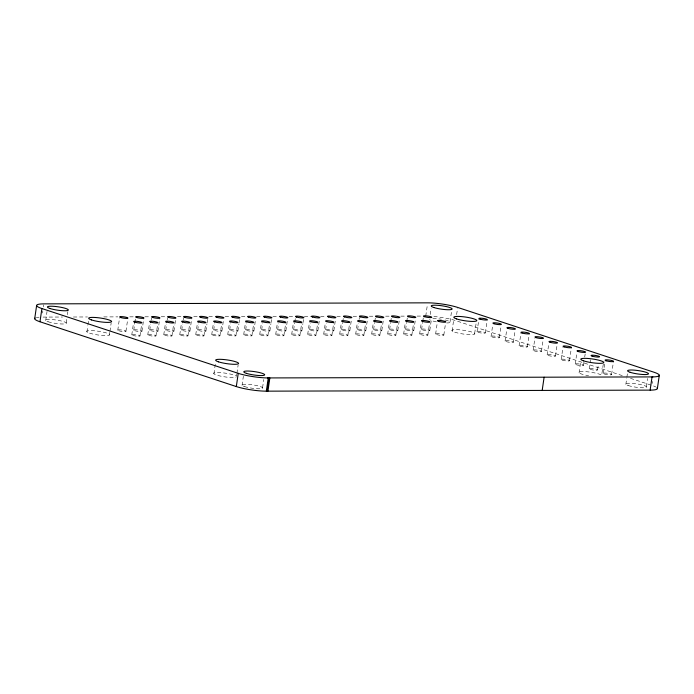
<?xml version="1.0" encoding="UTF-8"?>
<svg xmlns="http://www.w3.org/2000/svg" width="694" height="694" viewBox="0 0 694 694"><rect width="100%" height="100%" fill="white"/><g stroke="black" fill="none" stroke-linecap="round" stroke-linejoin="round"><path stroke-width="0.52" stroke-dasharray="3.47 2.6" d="M42.542 313.02L42.837 310.981M43.427 306.922L43.722 304.883M45.7 320.593L47.036 311.441M66.234 322.84L66.832 318.772M67.422 314.703L67.865 311.649M86.915 331.879L87.808 325.781M87.956 324.766L88.546 320.697M109.505 334.352L109.799 332.313M109.947 331.298L111.135 323.161M117.754 330.266L119.533 318.069M125.961 331.168L127.592 319.986M131.773 334.898L133.404 323.716M133.742 330.231L134.783 323.109M134.931 322.094L135.373 319.04M139.988 335.792L141.619 324.61M141.958 331.125L143.736 318.919M147.77 334.855L149.401 323.673M149.731 330.188L150.624 324.081M151.214 320.021L151.518 317.982M155.977 335.757L157.607 324.566M157.946 331.081L159.724 318.884M163.758 334.812L165.536 322.615M165.727 330.144L166.612 324.046M167.211 319.977L167.506 317.939M171.973 335.714L173.604 324.523M173.942 331.038L174.827 324.939M174.975 323.925L175.721 318.841M179.746 334.768L181.386 323.586M181.715 330.101L182.609 324.003M183.199 319.934L183.494 317.895M187.961 335.67L189.592 324.48M189.93 330.995L191.709 318.798M195.743 334.725L197.521 322.528M197.712 330.058L198.597 323.959M203.958 335.627L205.589 324.445M205.918 330.951L206.959 323.838M207.107 322.823L207.706 318.754M211.731 334.69L213.362 323.499M213.7 330.014L214.593 323.916M213.908 373.797L215.539 362.615M219.946 335.584L221.577 324.402M221.915 330.908L223.546 319.726M227.727 334.647L229.506 322.441M229.688 329.971L230.582 323.872M235.934 335.54L237.565 324.358M237.903 330.873L238.944 323.751M239.092 322.736L239.534 319.682M236.784 374.231L236.489 376.269A11.633 1.882 8.3 0 0 219.226 372.557A11.633 1.882 8.3 0 0 217.994 375.489A11.633 1.882 8.3 0 0 236.099 377.189M236.932 373.216L238.12 365.079M243.715 334.603L245.494 322.398M245.685 329.928L246.57 323.829M242.041 385.404L243.377 376.252M251.931 335.497L253.562 324.315M253.9 330.83L255.531 319.639M259.703 334.56L261.491 322.354M261.673 329.884L262.566 323.786M267.919 335.454L269.697 323.257M269.888 330.786L270.929 323.664M271.076 322.649L271.519 319.596M262.575 387.642L263.755 379.514M275.7 334.517L277.479 322.311M277.669 329.841L278.554 323.742M283.915 335.41L285.694 323.213M285.876 330.743L287.516 319.552M291.688 334.473L293.467 322.276M293.657 329.806L294.698 322.684M294.846 321.669L295.288 318.615M299.903 335.367L301.682 323.17M301.873 330.7L302.914 323.578M303.061 322.563L303.504 319.518M307.685 334.43L309.463 322.233M309.645 329.763L310.539 323.656M315.891 335.332L317.678 323.126M317.861 330.656L319.492 319.474M323.673 334.387L325.304 323.204M325.642 329.719L326.527 323.612M331.888 335.289L333.667 323.083M333.857 330.613L335.488 319.431M339.661 334.343L341.301 323.161M341.63 329.676L342.671 322.554M342.819 321.539L343.261 318.494M347.876 335.245L349.507 324.055M349.845 330.57L351.476 319.387M355.658 334.3L357.289 323.118M357.627 329.633L358.512 323.534M359.11 319.466L359.405 317.427M363.873 335.202L365.504 324.02M365.833 330.526L367.473 319.344M371.646 334.265L373.277 323.074M373.615 329.589L374.656 322.476M374.803 321.452L375.393 317.384M379.861 335.159L381.492 323.977M381.83 330.483L383.461 319.301M387.642 334.222L389.273 323.031M389.603 329.546L390.644 322.432M390.791 321.409L391.243 318.364M395.849 335.115L397.488 323.933M397.818 330.439L399.449 319.257M403.63 334.178L405.261 322.988M405.6 329.503L406.641 322.389M406.788 321.374L407.378 317.305M411.846 335.072L413.477 323.89M413.815 330.405L415.446 319.214M419.618 334.135L421.258 322.953M421.588 329.459L422.629 322.346M422.776 321.331L423.366 317.262M425.743 316.065L427.374 304.883M430.245 314.486L431.13 308.388M427.834 335.029L429.465 323.846M429.803 330.361L431.434 319.171M435.615 334.092L437.246 322.91M443.83 334.985L445.461 323.803M450.033 321.816L451.664 310.634M452.08 330.908L453.711 319.726M456.643 314.556L457.537 308.448M474.661 333.38L476.145 323.204M477.03 331.853L478.808 319.648M485.366 332.764L487.153 320.559M491.048 336.486L492.679 325.295M499.394 337.397L501.025 326.206M505.076 341.11L506.707 329.928M513.421 342.021L515.052 330.838M519.095 345.742L520.882 333.536M527.44 346.653L529.218 334.447M533.122 350.366L534.901 338.169M541.467 351.277L543.098 340.095M547.141 354.998L548.781 343.816M555.486 355.909L557.117 344.727M561.168 359.631L562.947 347.425M569.514 360.542L571.292 348.336M575.196 364.255L576.827 353.073M579.065 372.825L580.696 361.643M583.541 365.165L583.984 362.121M584.721 357.037L585.172 353.983M589.215 368.887L589.961 363.803M590.108 362.788L590.551 359.735M597.56 369.798L598.306 364.714M603.286 364.107L601.655 375.298A11.633 1.882 8.3 0 0 589.449 372.036A11.633 1.882 8.3 0 0 578.848 372.357A11.633 1.882 8.3 0 0 588.581 375.688M603.242 373.519L605.021 361.314M611.588 374.43L613.366 362.225M625.832 384.381L626.725 378.282M626.873 377.267L627.463 373.199M646.366 386.627L647.554 378.49M652.386 383.426L652.69 381.396M43.028 317.08L62.547 317.028M73.391 317.002L87.479 316.967M103.744 316.924L117.841 316.88M129.761 316.854L134.098 316.837M144.942 316.811L150.364 316.802M161.208 316.768L166.629 316.759M177.464 316.724L181.802 316.716M193.73 316.681L199.152 316.672M208.911 316.646L214.325 316.629M225.168 316.603L229.506 316.585M241.434 316.559L246.856 316.542M256.615 316.516L262.028 316.499M272.872 316.473L278.294 316.455M289.138 316.429L294.56 316.412M304.319 316.386L310.817 316.369M320.576 316.343L325.998 316.334M336.842 316.299L342.263 316.291M353.099 316.256L358.52 316.247M369.364 316.212L373.702 316.204M385.63 316.169L389.967 316.16M400.802 316.134L406.224 316.117M417.068 316.091L422.49 316.074M622.284 375.619L455.758 320.654A21.488 3.47 8.3 0 0 432.926 316.403M630.508 378.334L652.091 385.456A21.488 3.47 8.3 0 1 655.752 386.948M445.106 319.969A10.575 1.709 8.3 0 1 446.667 322.97M436.405 321.851A10.575 1.709 8.3 0 1 429.499 319.57M432.865 318.416A10.575 1.709 8.3 0 1 441.375 319.214M36.322 317.583A21.488 3.47 8.3 0 1 39.098 317.184M118.709 330.726A4.233 0.685 8.3 0 0 125.822 331.506A4.233 0.685 8.3 0 0 121.042 329.928A4.233 0.685 8.3 0 0 118.709 330.726M454.709 332.166A11.633 1.882 8.3 0 0 474.271 334.3A11.633 1.882 8.3 0 0 461.12 329.962A11.633 1.882 8.3 0 0 454.709 332.166M164.721 335.271A4.233 0.685 8.3 0 0 171.826 336.043A4.233 0.685 8.3 0 0 167.046 334.473A4.233 0.685 8.3 0 0 164.721 335.271M628.235 385.526A10.575 1.709 8.3 0 0 646.01 387.469A10.575 1.709 8.3 0 0 634.056 383.522A10.575 1.709 8.3 0 0 628.235 385.526M196.697 335.185A4.233 0.685 8.3 0 0 203.81 335.965A4.233 0.685 8.3 0 0 199.031 334.387A4.233 0.685 8.3 0 0 196.697 335.185M198.666 330.518A4.233 0.685 8.3 0 0 205.78 331.29A4.233 0.685 8.3 0 0 201 329.711A4.233 0.685 8.3 0 0 198.666 330.518M590.195 369.347A4.294 0.694 8.3 0 0 597.421 370.136A4.294 0.694 8.3 0 0 592.563 368.54A4.294 0.694 8.3 0 0 590.195 369.347M422.551 329.919A4.233 0.685 8.3 0 0 429.664 330.691A4.233 0.685 8.3 0 0 424.884 329.121A4.233 0.685 8.3 0 0 422.551 329.919M228.682 335.098A4.233 0.685 8.3 0 0 235.795 335.879A4.233 0.685 8.3 0 0 231.015 334.3A4.233 0.685 8.3 0 0 228.682 335.098M182.678 330.561A4.233 0.685 8.3 0 0 189.792 331.333A4.233 0.685 8.3 0 0 185.003 329.754A4.233 0.685 8.3 0 0 182.678 330.561M420.581 334.586A4.233 0.685 8.3 0 0 427.695 335.367A4.233 0.685 8.3 0 0 422.915 333.788A4.233 0.685 8.3 0 0 420.581 334.586M212.694 335.141A4.233 0.685 8.3 0 0 219.807 335.922A4.233 0.685 8.3 0 0 215.019 334.343A4.233 0.685 8.3 0 0 212.694 335.141M134.705 330.682A4.233 0.685 8.3 0 0 141.81 331.463A4.233 0.685 8.3 0 0 137.03 329.884A4.233 0.685 8.3 0 0 134.705 330.682M262.636 330.344A4.233 0.685 8.3 0 0 269.749 331.125A4.233 0.685 8.3 0 0 264.961 329.546A4.233 0.685 8.3 0 0 262.636 330.344M292.651 334.933A4.233 0.685 8.3 0 0 299.765 335.705A4.233 0.685 8.3 0 0 294.976 334.126A4.233 0.685 8.3 0 0 292.651 334.933M246.639 330.387A4.233 0.685 8.3 0 0 253.752 331.159A4.233 0.685 8.3 0 0 248.973 329.581A4.233 0.685 8.3 0 0 246.639 330.387M260.666 335.02A4.233 0.685 8.3 0 0 267.78 335.792A4.233 0.685 8.3 0 0 263 334.213A4.233 0.685 8.3 0 0 260.666 335.02M230.651 330.431A4.233 0.685 8.3 0 0 237.764 331.203A4.233 0.685 8.3 0 0 232.984 329.624A4.233 0.685 8.3 0 0 230.651 330.431M604.214 373.979A4.294 0.694 8.3 0 0 611.44 374.769A4.294 0.694 8.3 0 0 606.582 373.164A4.294 0.694 8.3 0 0 604.214 373.979M48.103 321.738A10.575 1.709 8.3 0 0 65.878 323.682A10.575 1.709 8.3 0 0 53.924 319.734A10.575 1.709 8.3 0 0 48.103 321.738M166.681 330.596A4.233 0.685 8.3 0 0 173.795 331.376A4.233 0.685 8.3 0 0 169.015 329.797A4.233 0.685 8.3 0 0 166.681 330.596M150.693 330.639A4.233 0.685 8.3 0 0 157.807 331.42A4.233 0.685 8.3 0 0 153.027 329.841A4.233 0.685 8.3 0 0 150.693 330.639M180.709 335.228A4.233 0.685 8.3 0 0 187.822 336.009A4.233 0.685 8.3 0 0 183.043 334.43A4.233 0.685 8.3 0 0 180.709 335.228M132.736 335.358A4.233 0.685 8.3 0 0 139.85 336.13A4.233 0.685 8.3 0 0 135.061 334.551A4.233 0.685 8.3 0 0 132.736 335.358M406.554 329.962A4.233 0.685 8.3 0 0 413.667 330.734A4.233 0.685 8.3 0 0 408.887 329.156A4.233 0.685 8.3 0 0 406.554 329.962M390.566 330.006A4.233 0.685 8.3 0 0 397.679 330.778A4.233 0.685 8.3 0 0 392.899 329.199A4.233 0.685 8.3 0 0 390.566 330.006M506.047 341.578A4.294 0.694 8.3 0 0 513.274 342.368A4.294 0.694 8.3 0 0 508.416 340.763A4.294 0.694 8.3 0 0 506.047 341.578M562.14 360.091A4.294 0.694 8.3 0 0 569.366 360.88A4.294 0.694 8.3 0 0 564.508 359.275A4.294 0.694 8.3 0 0 562.14 360.091M520.075 346.202A4.294 0.694 8.3 0 0 527.301 346.991A4.294 0.694 8.3 0 0 522.443 345.386A4.294 0.694 8.3 0 0 520.075 346.202M548.121 355.467A4.294 0.694 8.3 0 0 555.347 356.256A4.294 0.694 8.3 0 0 550.489 354.651A4.294 0.694 8.3 0 0 548.121 355.467M244.678 335.055A4.233 0.685 8.3 0 0 251.783 335.835A4.233 0.685 8.3 0 0 247.003 334.256A4.233 0.685 8.3 0 0 244.678 335.055M89.552 333.137A11.633 1.882 8.3 0 0 109.114 335.271A11.633 1.882 8.3 0 0 95.963 330.934A11.633 1.882 8.3 0 0 89.552 333.137M148.724 335.315A4.233 0.685 8.3 0 0 155.838 336.087A4.233 0.685 8.3 0 0 151.058 334.508A4.233 0.685 8.3 0 0 148.724 335.315M436.569 334.551A4.233 0.685 8.3 0 0 443.683 335.323A4.233 0.685 8.3 0 0 438.903 333.745A4.233 0.685 8.3 0 0 436.569 334.551M278.624 330.301A4.233 0.685 8.3 0 0 285.737 331.081A4.233 0.685 8.3 0 0 280.957 329.503A4.233 0.685 8.3 0 0 278.624 330.301M404.593 334.629A4.233 0.685 8.3 0 0 411.698 335.41A4.233 0.685 8.3 0 0 406.918 333.831A4.233 0.685 8.3 0 0 404.593 334.629M374.578 330.049A4.233 0.685 8.3 0 0 381.683 330.821A4.233 0.685 8.3 0 0 376.903 329.242A4.233 0.685 8.3 0 0 374.578 330.049M388.597 334.673A4.233 0.685 8.3 0 0 395.71 335.454A4.233 0.685 8.3 0 0 390.93 333.875A4.233 0.685 8.3 0 0 388.597 334.673M342.593 330.127A4.233 0.685 8.3 0 0 349.707 330.908A4.233 0.685 8.3 0 0 344.927 329.329A4.233 0.685 8.3 0 0 342.593 330.127M356.612 334.76A4.233 0.685 8.3 0 0 363.725 335.54A4.233 0.685 8.3 0 0 358.945 333.961A4.233 0.685 8.3 0 0 356.612 334.76M326.596 330.171A4.233 0.685 8.3 0 0 333.71 330.951A4.233 0.685 8.3 0 0 328.93 329.372A4.233 0.685 8.3 0 0 326.596 330.171M340.624 334.803A4.233 0.685 8.3 0 0 347.737 335.584A4.233 0.685 8.3 0 0 342.957 334.005A4.233 0.685 8.3 0 0 340.624 334.803M324.636 334.846A4.233 0.685 8.3 0 0 331.741 335.618A4.233 0.685 8.3 0 0 326.961 334.04A4.233 0.685 8.3 0 0 324.636 334.846M308.639 334.89A4.233 0.685 8.3 0 0 315.753 335.662A4.233 0.685 8.3 0 0 310.973 334.083A4.233 0.685 8.3 0 0 308.639 334.89M576.167 364.723A4.294 0.694 8.3 0 0 583.394 365.512A4.294 0.694 8.3 0 0 578.536 363.908A4.294 0.694 8.3 0 0 576.167 364.723M534.094 350.834A4.294 0.694 8.3 0 0 541.32 351.624A4.294 0.694 8.3 0 0 536.462 350.019A4.294 0.694 8.3 0 0 534.094 350.834M492.02 336.946A4.294 0.694 8.3 0 0 499.246 337.735A4.294 0.694 8.3 0 0 494.388 336.13A4.294 0.694 8.3 0 0 492.02 336.946M478.001 332.313A4.294 0.694 8.3 0 0 485.227 333.103A4.294 0.694 8.3 0 0 480.369 331.506A4.294 0.694 8.3 0 0 478.001 332.313M244.435 386.541A10.575 1.709 8.3 0 0 262.219 388.484A10.575 1.709 8.3 0 0 250.265 384.537A10.575 1.709 8.3 0 0 244.435 386.541M214.663 330.474A4.233 0.685 8.3 0 0 221.768 331.246A4.233 0.685 8.3 0 0 216.988 329.667A4.233 0.685 8.3 0 0 214.663 330.474M276.654 334.976A4.233 0.685 8.3 0 0 283.768 335.749A4.233 0.685 8.3 0 0 278.988 334.17A4.233 0.685 8.3 0 0 276.654 334.976M294.62 330.257A4.233 0.685 8.3 0 0 301.725 331.038A4.233 0.685 8.3 0 0 296.945 329.459A4.233 0.685 8.3 0 0 294.62 330.257M310.608 330.214A4.233 0.685 8.3 0 0 317.722 330.995A4.233 0.685 8.3 0 0 312.942 329.416A4.233 0.685 8.3 0 0 310.608 330.214M372.609 334.716A4.233 0.685 8.3 0 0 379.722 335.497A4.233 0.685 8.3 0 0 374.934 333.918A4.233 0.685 8.3 0 0 372.609 334.716M358.581 330.092A4.233 0.685 8.3 0 0 365.695 330.865A4.233 0.685 8.3 0 0 360.915 329.286A4.233 0.685 8.3 0 0 358.581 330.092"/><path stroke-width="1.04" d="M34.7 318.693L36.626 305.473M39.974 321.756L41.909 308.544A21.488 3.47 8.3 0 1 43.878 303.868L427.669 302.844A21.488 3.47 8.3 0 1 457.684 307.433L654.017 372.244A21.514 3.479 8.3 0 1 652.048 376.92L650.122 390.132L266.331 391.156A21.488 3.47 8.3 0 1 236.316 386.567L39.974 321.756A21.488 3.47 8.3 0 1 35.108 318.069M236.316 386.567L238.242 373.346L41.909 308.544M266.331 391.156L268.257 377.935A21.488 3.47 8.3 0 1 238.242 373.346M267.129 391.147L269.055 377.935M267.927 391.147L269.853 377.926M542.179 390.418L544.113 377.198M657.374 388.527L659.3 375.307M267.459 377.935L652.854 376.911M656.958 387.781A21.488 3.47 8.3 0 1 650.122 390.132M550.047 342.246A4.294 0.694 8.3 0 0 557.273 343.036A4.294 0.694 8.3 0 0 552.415 341.431A4.294 0.694 8.3 0 0 550.047 342.246M120.635 317.505A4.233 0.685 8.3 0 0 127.748 318.286A4.233 0.685 8.3 0 0 122.968 316.707A4.233 0.685 8.3 0 0 120.635 317.505M184.604 317.34A4.233 0.685 8.3 0 0 191.718 318.112A4.233 0.685 8.3 0 0 186.938 316.533A4.233 0.685 8.3 0 0 184.604 317.34M218.471 361.834A11.633 1.882 8.3 0 0 238.025 363.968A11.633 1.882 8.3 0 0 224.882 359.631A11.633 1.882 8.3 0 0 218.471 361.834M456.643 318.945A11.633 1.882 8.3 0 0 476.197 321.088A11.633 1.882 8.3 0 0 463.054 316.742A11.633 1.882 8.3 0 0 456.643 318.945M583.628 360.863A11.633 1.882 8.3 0 0 603.19 362.997A11.633 1.882 8.3 0 0 590.039 358.659A11.633 1.882 8.3 0 0 583.628 360.863M200.592 317.297A4.233 0.685 8.3 0 0 207.706 318.069A4.233 0.685 8.3 0 0 202.926 316.49A4.233 0.685 8.3 0 0 200.592 317.297M166.647 322.051A4.233 0.685 8.3 0 0 173.76 322.831A4.233 0.685 8.3 0 0 168.98 321.253A4.233 0.685 8.3 0 0 166.647 322.051M630.161 372.305A10.575 1.709 8.3 0 0 647.944 374.248A10.575 1.709 8.3 0 0 635.99 370.301A10.575 1.709 8.3 0 0 630.161 372.305M198.631 321.964A4.233 0.685 8.3 0 0 205.745 322.745A4.233 0.685 8.3 0 0 200.956 321.166A4.233 0.685 8.3 0 0 198.631 321.964M280.55 317.08A4.233 0.685 8.3 0 0 287.663 317.861A4.233 0.685 8.3 0 0 282.883 316.282A4.233 0.685 8.3 0 0 280.55 317.08M230.608 321.886A4.233 0.685 8.3 0 0 237.721 322.658A4.233 0.685 8.3 0 0 232.941 321.079A4.233 0.685 8.3 0 0 230.608 321.886M592.121 356.135A4.294 0.694 8.3 0 0 599.347 356.924A4.294 0.694 8.3 0 0 594.489 355.319A4.294 0.694 8.3 0 0 592.121 356.135M214.62 321.921A4.233 0.685 8.3 0 0 221.733 322.701A4.233 0.685 8.3 0 0 216.953 321.122A4.233 0.685 8.3 0 0 214.62 321.921M606.14 360.759A4.294 0.694 8.3 0 0 613.366 361.548A4.294 0.694 8.3 0 0 608.508 359.943A4.294 0.694 8.3 0 0 606.14 360.759M422.507 321.374A4.233 0.685 8.3 0 0 429.621 322.146A4.233 0.685 8.3 0 0 424.841 320.567A4.233 0.685 8.3 0 0 422.507 321.374M136.631 317.462A4.233 0.685 8.3 0 0 143.745 318.242A4.233 0.685 8.3 0 0 138.965 316.664A4.233 0.685 8.3 0 0 136.631 317.462M50.029 308.518A10.575 1.709 8.3 0 0 67.812 310.461A10.575 1.709 8.3 0 0 55.858 306.514A10.575 1.709 8.3 0 0 50.029 308.518M374.534 321.496A4.233 0.685 8.3 0 0 381.648 322.276A4.233 0.685 8.3 0 0 376.868 320.697A4.233 0.685 8.3 0 0 374.534 321.496M248.573 317.167A4.233 0.685 8.3 0 0 255.687 317.947A4.233 0.685 8.3 0 0 250.898 316.369A4.233 0.685 8.3 0 0 248.573 317.167M264.561 317.123A4.233 0.685 8.3 0 0 271.675 317.904A4.233 0.685 8.3 0 0 266.895 316.325A4.233 0.685 8.3 0 0 264.561 317.123M294.577 321.712A4.233 0.685 8.3 0 0 301.69 322.484A4.233 0.685 8.3 0 0 296.911 320.914A4.233 0.685 8.3 0 0 294.577 321.712M278.589 321.756A4.233 0.685 8.3 0 0 285.702 322.528A4.233 0.685 8.3 0 0 280.914 320.949A4.233 0.685 8.3 0 0 278.589 321.756M262.592 321.799A4.233 0.685 8.3 0 0 269.706 322.571A4.233 0.685 8.3 0 0 264.926 320.992A4.233 0.685 8.3 0 0 262.592 321.799M232.577 317.21A4.233 0.685 8.3 0 0 239.69 317.991A4.233 0.685 8.3 0 0 234.91 316.412A4.233 0.685 8.3 0 0 232.577 317.21M246.604 321.843A4.233 0.685 8.3 0 0 253.718 322.615A4.233 0.685 8.3 0 0 248.938 321.036A4.233 0.685 8.3 0 0 246.604 321.843M360.507 316.872A4.233 0.685 8.3 0 0 367.62 317.644A4.233 0.685 8.3 0 0 362.841 316.065A4.233 0.685 8.3 0 0 360.507 316.872M168.616 317.384A4.233 0.685 8.3 0 0 175.729 318.156A4.233 0.685 8.3 0 0 170.941 316.577A4.233 0.685 8.3 0 0 168.616 317.384M152.619 317.427A4.233 0.685 8.3 0 0 159.733 318.199A4.233 0.685 8.3 0 0 154.953 316.62A4.233 0.685 8.3 0 0 152.619 317.427M182.635 322.007A4.233 0.685 8.3 0 0 189.748 322.788A4.233 0.685 8.3 0 0 184.968 321.209A4.233 0.685 8.3 0 0 182.635 322.007M134.662 322.137A4.233 0.685 8.3 0 0 141.776 322.918A4.233 0.685 8.3 0 0 136.996 321.339A4.233 0.685 8.3 0 0 134.662 322.137M433.828 307.494A10.575 1.709 8.3 0 0 451.603 309.437A10.575 1.709 8.3 0 0 439.649 305.49A10.575 1.709 8.3 0 0 433.828 307.494M246.361 373.329A10.575 1.709 8.3 0 0 264.145 375.263A10.575 1.709 8.3 0 0 252.191 371.325A10.575 1.709 8.3 0 0 246.361 373.329M479.927 319.101A4.294 0.694 8.3 0 0 487.153 319.891A4.294 0.694 8.3 0 0 482.295 318.286A4.294 0.694 8.3 0 0 479.927 319.101M493.954 323.725A4.294 0.694 8.3 0 0 501.181 324.514A4.294 0.694 8.3 0 0 496.323 322.91A4.294 0.694 8.3 0 0 493.954 323.725M522.001 332.99A4.294 0.694 8.3 0 0 529.227 333.779A4.294 0.694 8.3 0 0 524.369 332.174A4.294 0.694 8.3 0 0 522.001 332.99M507.973 328.357A4.294 0.694 8.3 0 0 515.2 329.147A4.294 0.694 8.3 0 0 510.342 327.542A4.294 0.694 8.3 0 0 507.973 328.357M536.02 337.614A4.294 0.694 8.3 0 0 543.246 338.403A4.294 0.694 8.3 0 0 538.388 336.798A4.294 0.694 8.3 0 0 536.02 337.614M408.488 316.742A4.233 0.685 8.3 0 0 415.602 317.522A4.233 0.685 8.3 0 0 410.813 315.944A4.233 0.685 8.3 0 0 408.488 316.742M564.075 346.87A4.294 0.694 8.3 0 0 571.301 347.659A4.294 0.694 8.3 0 0 566.443 346.063A4.294 0.694 8.3 0 0 564.075 346.87M392.492 316.785A4.233 0.685 8.3 0 0 399.605 317.566A4.233 0.685 8.3 0 0 394.825 315.987A4.233 0.685 8.3 0 0 392.492 316.785M216.589 317.253A4.233 0.685 8.3 0 0 223.702 318.026A4.233 0.685 8.3 0 0 218.922 316.455A4.233 0.685 8.3 0 0 216.589 317.253M91.478 319.917A11.633 1.882 8.3 0 0 111.04 322.051A11.633 1.882 8.3 0 0 97.889 317.713A11.633 1.882 8.3 0 0 91.478 319.917M424.476 316.698A4.233 0.685 8.3 0 0 431.59 317.479A4.233 0.685 8.3 0 0 426.81 315.9A4.233 0.685 8.3 0 0 424.476 316.698M390.522 321.461A4.233 0.685 8.3 0 0 397.636 322.233A4.233 0.685 8.3 0 0 392.856 320.654A4.233 0.685 8.3 0 0 390.522 321.461M376.504 316.828A4.233 0.685 8.3 0 0 383.617 317.6A4.233 0.685 8.3 0 0 378.837 316.03A4.233 0.685 8.3 0 0 376.504 316.828M150.65 322.094A4.233 0.685 8.3 0 0 157.764 322.875A4.233 0.685 8.3 0 0 152.984 321.296A4.233 0.685 8.3 0 0 150.65 322.094M438.504 321.331A4.233 0.685 8.3 0 0 445.617 322.103A4.233 0.685 8.3 0 0 440.829 320.524A4.233 0.685 8.3 0 0 438.504 321.331M406.519 321.417A4.233 0.685 8.3 0 0 413.633 322.19A4.233 0.685 8.3 0 0 408.853 320.611A4.233 0.685 8.3 0 0 406.519 321.417M344.519 316.915A4.233 0.685 8.3 0 0 351.632 317.687A4.233 0.685 8.3 0 0 346.853 316.108A4.233 0.685 8.3 0 0 344.519 316.915M358.546 321.539A4.233 0.685 8.3 0 0 365.66 322.32A4.233 0.685 8.3 0 0 360.871 320.741A4.233 0.685 8.3 0 0 358.546 321.539M328.531 316.958A4.233 0.685 8.3 0 0 335.644 317.731A4.233 0.685 8.3 0 0 330.856 316.152A4.233 0.685 8.3 0 0 328.531 316.958M342.55 321.582A4.233 0.685 8.3 0 0 349.663 322.363A4.233 0.685 8.3 0 0 344.883 320.784A4.233 0.685 8.3 0 0 342.55 321.582M326.562 321.626A4.233 0.685 8.3 0 0 333.675 322.406A4.233 0.685 8.3 0 0 328.895 320.828A4.233 0.685 8.3 0 0 326.562 321.626M312.534 317.002A4.233 0.685 8.3 0 0 319.648 317.774A4.233 0.685 8.3 0 0 314.868 316.195A4.233 0.685 8.3 0 0 312.534 317.002M310.565 321.669A4.233 0.685 8.3 0 0 317.678 322.45A4.233 0.685 8.3 0 0 312.899 320.871A4.233 0.685 8.3 0 0 310.565 321.669M578.093 351.502A4.294 0.694 8.3 0 0 585.32 352.292A4.294 0.694 8.3 0 0 580.462 350.687A4.294 0.694 8.3 0 0 578.093 351.502M296.546 317.037A4.233 0.685 8.3 0 0 303.66 317.817A4.233 0.685 8.3 0 0 298.88 316.238A4.233 0.685 8.3 0 0 296.546 317.037"/></g></svg>
